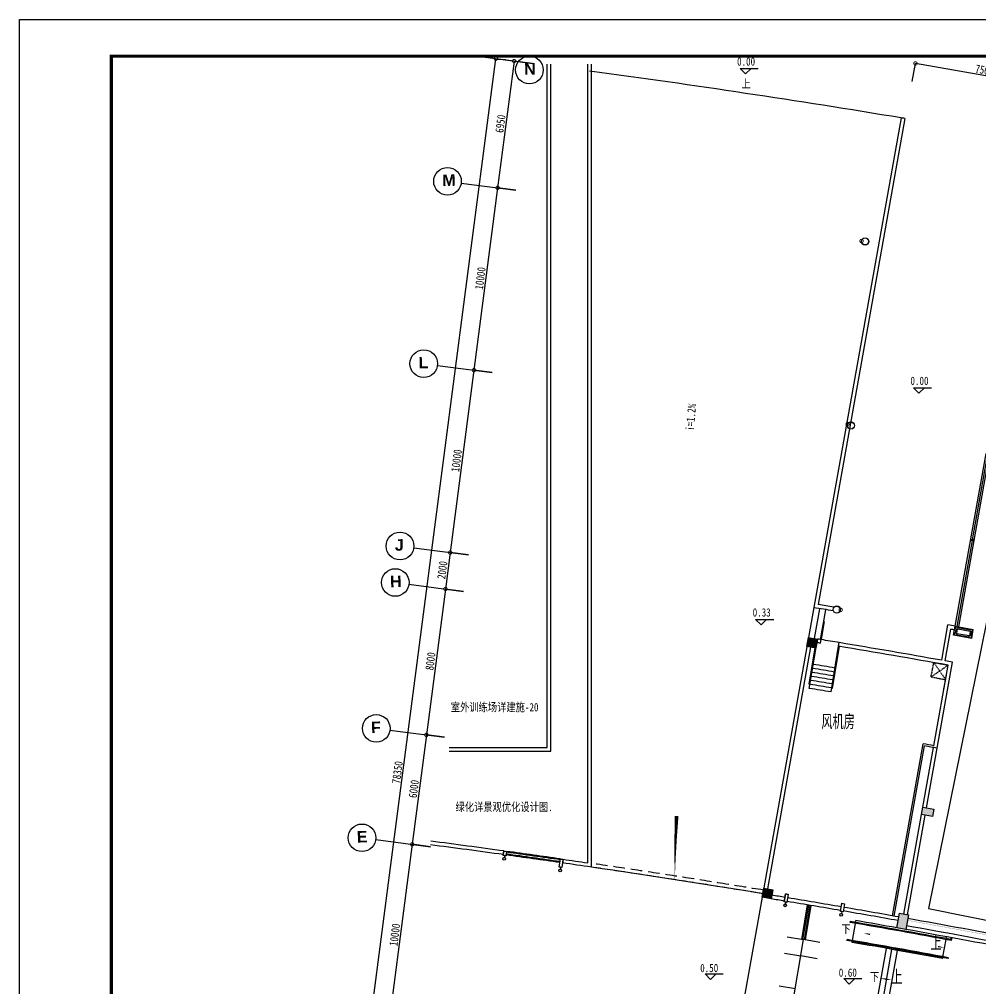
# Model space of a CAD drawing. Extents: x 23317406 to 24383751, y 42324270 to 43451021.
# Drawn here: x 23899661 to 23951936, y 43398317 to 43451021 of the extents above; entities that cross this region are included whole.
import ezdxf

# ---------------------------------------------------------------- set-up
doc = ezdxf.new("R2010")
doc.units = 0
doc.header["$MEASUREMENT"] = 0
for name, pattern in [('DASHED', [0.75, 0.5, -0.25]), ('HIDDEN', [9.525, 6.35, -3.175]), ('T-BW-SF$0$DOT2', [3.175, 0, -3.175])]:
    doc.linetypes.add(name, pattern=pattern)
doc.layers.get('0').update_dxf_attribs({"linetype": 'CONTINUOUS'})
doc.layers.get('DEFPOINTS').update_dxf_attribs({"linetype": 'CONTINUOUS'})
for name, color, linetype in [('CT', 9, 'CONTINUOUS'), ('FRAME', 7, 'CONTINUOUS'), ('场地', 5, 'CONTINUOUS'), ('墙', 7, 'CONTINUOUS'), ('柱填充', 8, 'CONTINUOUS'), ('柱形', 7, 'CONTINUOUS'), ('标注', 7, 'CONTINUOUS'), ('楼梯', 5, 'CONTINUOUS'), ('汉字', 7, 'CONTINUOUS'), ('辅助件', 9, 'CONTINUOUS'), ('门窗', 7, 'CONTINUOUS')]:
    doc.layers.add(name, color=color, linetype=linetype)
doc.styles.add('KSHZ', font='ROMANS.shx', dxfattribs={"height": 800, "bigfont": 'dfhz.shx'})
doc.styles.add('Q1', font='SimSun.ttf', dxfattribs={"width": 0.8, "height": 450})
doc.styles.add('Q200', font='SimSun.ttf', dxfattribs={"width": 0.8, "height": 450})
doc.styles.add('T-SG-01$0$Arial', font='ARIALBD.TTF')
doc.linetypes.add('BATTING', pattern='A,0.00254,-2.54,[134,ltypeshp.shx,S=2.54,R=0,X=-2.54,Y=0],-5.08,[134,ltypeshp.shx,S=2.54,R=180,X=2.54,Y=0],-2.54', length=10.16254)
doc.dimstyles.new('Q2', dxfattribs={"dimscale": 150, "dimtxt": 2.5, "dimasz": 2.5, "dimexe": 0, "dimexo": 0, "dimgap": 0.5, "dimtad": 1, "dimdec": 4, "dimdsep": 46, "dimtxsty": 'Q200', "dimblk1": 'DOTSMALL', "dimblk2": 'DOTSMALL', "dimsah": 1, "dimcen": 2.5, "dimadec": 0, "dimazin": 0, "dimtfac": 1, "dimtdec": 3, "dimtmove": 2, "dimatfit": 3, "dimldrblk": 'DOTSMALL', "dimfxl": 1, "dimtolj": 1, "dimtzin": 10, "dimarcsym": 0})

# ---------------------------------------------------------------- blocks, each defined once
blk = doc.blocks.new('_DOTSMALL')
at = {"color": 0, "linetype": 'ByBlock', "const_width": 0.5}
blk.add_lwpolyline([(-0.0625, 0, 1), (0.0625, 0, 1)], format="xyb", close=True, dxfattribs=at)
blk = doc.blocks.new('*D98')
at = {"color": 0, "linetype": 'ByBlock'}
for p, q in [((23926567, 43448753), (23925670, 43441862)), ((23927559, 43448624), (23926567, 43448753)), ((23926662, 43441732), (23925670, 43441862))]:
    blk.add_line(p, q, dxfattribs=at)
at = {"layer": 'DEFPOINTS', "color": 0, "linetype": 'ByBlock'}
for p in [(23927559, 43448624), (23925670, 43441862), (23926662, 43441732)]:
    blk.add_point(p, dxfattribs=at)
at = {"color": 0, "linetype": 'ByBlock', "xscale": 375, "yscale": 375, "zscale": 375}
for p, rotation in [((23926567, 43448753), 82.58170238861968), ((23925670, 43441862), 262.5817023886196)]:
    blk.add_blockref('_DOTSMALL', p, dxfattribs=dict(at, rotation=rotation))
at = {"color": 0, "linetype": 'ByBlock', "insert": (23925821, 43445346), "char_height": 450, "attachment_point": 5, "rotation": 82.5817, "style": 'Q200'}
blk.add_mtext('\\A1;6950', dxfattribs=at)
blk = doc.blocks.new('*D97')
at = {"color": 0, "linetype": 'ByBlock'}
for p, q in [((23925670, 43441862), (23924379, 43431945)), ((23926662, 43441732), (23925670, 43441862)), ((23925370, 43431816), (23924379, 43431945))]:
    blk.add_line(p, q, dxfattribs=at)
at = {"layer": 'DEFPOINTS', "color": 0, "linetype": 'ByBlock'}
for p in [(23926662, 43441732), (23924379, 43431945), (23925370, 43431816)]:
    blk.add_point(p, dxfattribs=at)
at = {"color": 0, "linetype": 'ByBlock', "xscale": 375, "yscale": 375, "zscale": 375}
for p, rotation in [((23925670, 43441862), 82.5805002024783), ((23924379, 43431945), 262.5805002024783)]:
    blk.add_blockref('_DOTSMALL', p, dxfattribs=dict(at, rotation=rotation))
at = {"color": 0, "linetype": 'ByBlock', "insert": (23924727, 43436942), "char_height": 450, "attachment_point": 5, "rotation": 82.5805, "style": 'Q200'}
blk.add_mtext('\\A1;10000', dxfattribs=at)
blk = doc.blocks.new('*D96')
at = {"color": 0, "linetype": 'ByBlock'}
for p, q in [((23924379, 43431945), (23923088, 43422029)), ((23925370, 43431816), (23924379, 43431945)), ((23924079, 43421900), (23923088, 43422029))]:
    blk.add_line(p, q, dxfattribs=at)
at = {"layer": 'DEFPOINTS', "color": 0, "linetype": 'ByBlock'}
for p in [(23925370, 43431816), (23923088, 43422029), (23924079, 43421900)]:
    blk.add_point(p, dxfattribs=at)
at = {"color": 0, "linetype": 'ByBlock', "xscale": 375, "yscale": 375, "zscale": 375}
for p, rotation in [((23924379, 43431945), 82.58160930491587), ((23923088, 43422029), 262.5816093049159)]:
    blk.add_blockref('_DOTSMALL', p, dxfattribs=dict(at, rotation=rotation))
at = {"color": 0, "linetype": 'ByBlock', "insert": (23923436, 43427026), "char_height": 450, "attachment_point": 5, "rotation": 82.5816, "style": 'Q200'}
blk.add_mtext('\\A1;10000', dxfattribs=at)
blk = doc.blocks.new('*D95')
at = {"color": 0, "linetype": 'ByBlock'}
for p, q in [((23923088, 43422029), (23922829, 43420046)), ((23924079, 43421900), (23923088, 43422029)), ((23923821, 43419917), (23922829, 43420046))]:
    blk.add_line(p, q, dxfattribs=at)
at = {"layer": 'DEFPOINTS', "color": 0, "linetype": 'ByBlock'}
for p in [(23924079, 43421900), (23922829, 43420046), (23923821, 43419917)]:
    blk.add_point(p, dxfattribs=at)
at = {"color": 0, "linetype": 'ByBlock', "xscale": 375, "yscale": 375, "zscale": 375}
for p, rotation in [((23923088, 43422029), 82.57694747591897), ((23922829, 43420046), 262.576947475919)]:
    blk.add_blockref('_DOTSMALL', p, dxfattribs=dict(at, rotation=rotation))
at = {"color": 0, "linetype": 'ByBlock', "insert": (23922661, 43421076), "char_height": 450, "attachment_point": 5, "rotation": 82.5769, "style": 'Q200'}
blk.add_mtext('\\A1;2000', dxfattribs=at)
blk = doc.blocks.new('*D94')
at = {"color": 0, "linetype": 'ByBlock'}
for p, q in [((23922829, 43420046), (23921796, 43412113)), ((23923821, 43419917), (23922829, 43420046)), ((23922788, 43411984), (23921796, 43412113))]:
    blk.add_line(p, q, dxfattribs=at)
at = {"layer": 'DEFPOINTS', "color": 0, "linetype": 'ByBlock'}
for p in [(23923821, 43419917), (23921796, 43412113), (23922788, 43411984)]:
    blk.add_point(p, dxfattribs=at)
at = {"color": 0, "linetype": 'ByBlock', "xscale": 375, "yscale": 375, "zscale": 375}
for p, rotation in [((23922829, 43420046), 82.58037051360706), ((23921796, 43412113), 262.580370513607)]:
    blk.add_blockref('_DOTSMALL', p, dxfattribs=dict(at, rotation=rotation))
at = {"color": 0, "linetype": 'ByBlock', "insert": (23922015, 43416118), "char_height": 450, "attachment_point": 5, "rotation": 82.5804, "style": 'Q200'}
blk.add_mtext('\\A1;8000', dxfattribs=at)
blk = doc.blocks.new('*D93')
at = {"color": 0, "linetype": 'ByBlock'}
for p, q in [((23921796, 43412113), (23921022, 43406163)), ((23922788, 43411984), (23921796, 43412113)), ((23922013, 43406034), (23921022, 43406163))]:
    blk.add_line(p, q, dxfattribs=at)
at = {"layer": 'DEFPOINTS', "color": 0, "linetype": 'ByBlock'}
for p in [(23922788, 43411984), (23921022, 43406163), (23922013, 43406034)]:
    blk.add_point(p, dxfattribs=at)
at = {"color": 0, "linetype": 'ByBlock', "xscale": 375, "yscale": 375, "zscale": 375}
for p, rotation in [((23921796, 43412113), 82.58058013311913), ((23921022, 43406163), 262.5805801331191)]:
    blk.add_blockref('_DOTSMALL', p, dxfattribs=dict(at, rotation=rotation))
at = {"color": 0, "linetype": 'ByBlock', "insert": (23921111, 43409177), "char_height": 450, "attachment_point": 5, "rotation": 82.5806, "style": 'Q200'}
blk.add_mtext('\\A1;6000', dxfattribs=at)
blk = doc.blocks.new('*D92')
at = {"color": 0, "linetype": 'ByBlock'}
for p, q in [((23921022, 43406163), (23919730, 43396247)), ((23922013, 43406034), (23921022, 43406163)), ((23920722, 43396118), (23919730, 43396247))]:
    blk.add_line(p, q, dxfattribs=at)
at = {"layer": 'DEFPOINTS', "color": 0, "linetype": 'ByBlock'}
for p in [(23922013, 43406034), (23919730, 43396247), (23920722, 43396118)]:
    blk.add_point(p, dxfattribs=at)
at = {"color": 0, "linetype": 'ByBlock', "xscale": 375, "yscale": 375, "zscale": 375}
for p, rotation in [((23921022, 43406163), 82.58099317953109), ((23919730, 43396247), 262.580993179531)]:
    blk.add_blockref('_DOTSMALL', p, dxfattribs=dict(at, rotation=rotation))
at = {"color": 0, "linetype": 'ByBlock', "insert": (23920078, 43401244), "char_height": 450, "attachment_point": 5, "rotation": 82.581, "style": 'Q200'}
blk.add_mtext('\\A1;10000', dxfattribs=at)
blk = doc.blocks.new('*D88')
at = {"color": 0, "linetype": 'ByBlock'}
for p, q in [((23915460, 43371188), (23925576, 43448883)), ((23927558, 43448624), (23925576, 43448883)), ((23917442, 43370930), (23915460, 43371188))]:
    blk.add_line(p, q, dxfattribs=at)
at = {"layer": 'DEFPOINTS', "color": 0, "linetype": 'ByBlock'}
for p in [(23925576, 43448883), (23927558, 43448624), (23917442, 43370930)]:
    blk.add_point(p, dxfattribs=at)
at = {"color": 0, "linetype": 'ByBlock', "xscale": 375, "yscale": 375, "zscale": 375}
for p, rotation in [((23925576, 43448883), 82.58170464380748), ((23915460, 43371188), 262.5817046438075)]:
    blk.add_blockref('_DOTSMALL', p, dxfattribs=dict(at, rotation=rotation))
at = {"color": 0, "linetype": 'ByBlock', "insert": (23920220, 43410074), "char_height": 450, "attachment_point": 5, "rotation": 82.5817, "style": 'Q200'}
blk.add_mtext('\\A1;78350', dxfattribs=at)
blk = doc.blocks.new('*D53')
at = {"color": 0, "linetype": 'ByBlock'}
for p, q in [((23948218, 43447640), (23948394, 43448625)), ((23955777, 43447308), (23948394, 43448625)), ((23955602, 43446323), (23955777, 43447308))]:
    blk.add_line(p, q, dxfattribs=at)
at = {"layer": 'DEFPOINTS', "color": 0, "linetype": 'ByBlock'}
for p in [(23948394, 43448625), (23948218, 43447640), (23955602, 43446323)]:
    blk.add_point(p, dxfattribs=at)
at = {"color": 0, "linetype": 'ByBlock', "xscale": 375, "yscale": 375, "zscale": 375}
for p, rotation in [((23948394, 43448625), 169.8879804354521), ((23955777, 43447308), 349.8879804354521)]:
    blk.add_blockref('_DOTSMALL', p, dxfattribs=dict(at, rotation=rotation))
at = {"color": 0, "linetype": 'ByBlock', "insert": (23952138, 43448262), "char_height": 450, "attachment_point": 5, "rotation": 349.888, "style": 'Q200'}
blk.add_mtext('\\A1;7500', dxfattribs=at)
blk = doc.blocks.new('M100')
at = {"layer": '门窗'}
blk.add_line((0, 1000), (0, 0), dxfattribs=at)

msp = doc.modelspace()

# ---------------------------------------------------------------- hatches: boundary and pattern name
at = {"layer": '柱填充'}
for points in [[(23942573.28413, 43417412.21918), (23943065.51731, 43417324.43255), (23942977.73069, 43416832.19937), (23942485.4975, 43416919.98599)], [(23948728.01046, 43407781.60124), (23948798.23977, 43408175.38781), (23949388.87792, 43408069.81043), (23949318.493, 43407676.05166)], [(23940141.37425, 43403776.1245), (23940633.60744, 43403688.33788), (23940545.82081, 43403196.10469), (23940053.58762, 43403283.89132)], [(23947516.70722, 43402410.78919), (23948008.82338, 43402323.02313), (23947868.03077, 43401535.29609), (23947375.85305, 43401623.39317)]]:
    msp.add_hatch(color=256, dxfattribs=at).paths.add_polyline_path(points)

# ---------------------------------------------------------------- linework, layer by layer
for p, q in [((23924584.40441, 43449011.67396), (23927559.28955, 43448624.30029)), ((23923686.89921, 43442119.86836), (23926661.78436, 43441732.49469)), ((23922395.65363, 43432203.58454), (23925370.53877, 43431816.21086)), ((23921104.40805, 43422287.30072), (23924079.29319, 43421899.92704)), ((23920846.07362, 43420304.05506), (23923820.95877, 43419916.68139)), ((23919813.07716, 43412371.028), (23922787.9623, 43411983.65433)), ((23919038.32981, 43406421.25771), (23922013.21496, 43406033.88403))]:
    msp.add_line(p, q)
at = {"color": 2}
for centre in [(23927397.07239, 43448270.14723), (23922943.17792, 43442216.71178), (23921651.93234, 43432300.42796), (23920360.68676, 43422384.14414), (23920102.35234, 43420400.89848), (23919069.35587, 43412467.87142), (23918294.60852, 43406518.10113)]:
    msp.add_circle(centre, 750, dxfattribs=at)
at = {"layer": 'CT', "color": 6, "linetype": 'ByBlock'}
msp.add_line((23925553.05952, 43448855.66941), (23926101.5052, 43448847.95021), dxfattribs=at)
at = {"layer": 'DEFPOINTS', "color": 0, "linetype": 'ByBlock'}
for p in [(23926728.16236, 43448731.93146), (23931405.81775, 43404829.95484)]:
    msp.add_point(p, dxfattribs=at)
at = {"layer": 'FRAME'}
msp.add_lwpolyline([(23899660.94955, 43282820.72709), (23899660.94955, 43451020.72709), (24137460.94955, 43451020.72709), (24137460.94955, 43282820.72709)], close=True, dxfattribs=at)
at = {"layer": 'FRAME', "const_width": 180}
msp.add_lwpolyline([(23904660.94955, 43284820.72709), (23904660.94955, 43449020.72709), (24135460.94955, 43449020.72709), (24135460.94955, 43284820.72709)], close=True, dxfattribs=at)
at = {"layer": '场地'}
for p, q in [((23947612.09783, 43445665.62658), (23942862.42094, 43419033.45395)), ((23947809.44172, 43445633.03865), (23943094.90399, 43419197.89672)), ((23957228.68168, 43442866.31797), (23949102.27131, 43402679.73496)), ((23942862.42094, 43419033.45395), (23942573.28413, 43417412.21918)), ((23943177.45017, 43418977.27051), (23942888.31337, 43417356.03574)), ((23943492.47941, 43418921.08707), (23943204.22797, 43417304.81664)), ((23942619.60351, 43414644.54673), (23943021.624, 43417078.31596)), ((23943799.80928, 43414448.31081), (23944215.77454, 43416933.74295)), ((23943865.71205, 43414660.34023), (23944245.36302, 43416928.79098)), ((23943885.4377, 43414657.03892), (23944265.08867, 43416925.48967)), ((23942606.12656, 43414869.75335), (23942931.64938, 43416840.41767)), ((23942625.85916, 43414866.49384), (23942951.34032, 43416836.90592)), ((23949102.27131, 43402679.73496), (23971645.47414, 43398121.11605))]:
    msp.add_line(p, q, dxfattribs=at)
for centre, radius, start, end in [((23850578.58196, 42857442.58139), 596172.67138, 80.6331355208, 82.27904169929), ((23850578.5701, 42857442.50965), 596172.74409, 80.61360024294, 80.63282302627), ((23850578.58196, 42857442.58139), 569122.67138, 80.5596565511, 80.6682270118), ((23850578.58196, 42857442.58139), 569322.67138, 80.5597295563, 80.647823381), ((23850578.58196, 42857442.58139), 566072.67138, 80.4989558297, 80.6203349662), ((23850578.58196, 42857442.58139), 565412.67138, 80.4989558297, 80.6203349662), ((23850578.58196, 42857442.58139), 565632.67138, 80.4989558297, 80.6203349662), ((23850578.58196, 42857442.58139), 565852.67138, 80.4989558297, 80.6203349662), ((23942615.99286, 43414868.12359), 10, 170.620334986, 350.62033494), ((23850578.58196, 42857442.58139), 564972.67138, 80.4989558297, 80.6203349662), ((23850578.58196, 42857442.58139), 565192.67138, 80.4989558297, 80.6203349662), ((23850578.58196, 42857442.58139), 564752.67138, 80.4989558297, 80.6203349662), ((23943875.57488, 43414658.68957), 10, 170.498955846, 350.4989558), ((23850578.58196, 42857442.58139), 553322.67138, 80.6905082079, 81.6669456225)]:
    msp.add_arc(centre, radius, start, end, dxfattribs=at)
at = {"layer": '墙'}
for p, q in [((23949817.79315, 43416170.43261), (23950160.16107, 43418090.1425)), ((23942572.69813, 43417408.93337), (23940053.58762, 43403283.89132)), ((23950014.68642, 43416135.31796), (23950321.9582, 43417858.2383)), ((23942682.39078, 43416884.87134), (23940338.26752, 43403741.00985)), ((23943229.52034, 43417097.91042), (23943262.18574, 43417295.22482)), ((23944215.77454, 43416933.74295), (23944248.78766, 43417130.99947)), ((23949395.18882, 43411522.57347), (23950176.4898, 43415903.44882)), ((23949574.51853, 43411388.9772), (23950408.49153, 43416065.19275)), ((23947136.50599, 43402275.16666), (23948804.45285, 43411627.60258)), ((23947234.97008, 43402257.70719), (23948885.35931, 43411511.69478))]:
    msp.add_line(p, q, dxfattribs=at)
for centre, radius, start, end in [((23867766.05513, 42954110.02368), 471239.15304, 79.881681469, 79.9303252244), ((23879923.25423, 43022233.92113), 401838.99495, 79.8816912746, 79.9102080594), ((23850578.58196, 42857442.58139), 567272.67138, 80.5999402656, 80.6202662156), ((23850578.58196, 42857442.58139), 567472.67138, 80.5999402656, 80.6200123345), ((23850578.58196, 42857442.58139), 567272.67138, 79.8879804354, 80.4989558297), ((23850578.58196, 42857442.58139), 567472.67138, 79.928367074, 80.4989558297), ((23850578.58196, 42857442.58139), 567472.67138, 79.8677871174, 79.9081737535), ((23850578.58196, 42857442.58139), 562822.67138, 79.8879804354, 79.9490609071), ((23850578.58196, 42857442.58139), 562722.67138, 79.8676166635, 79.9388898709), ((23863383.6203, 42930824.32757), 478632.53233, 80.6354965782, 80.722639693), ((23850578.58196, 42857442.58139), 553322.67138, 80.5635946124, 80.6387291571), ((23850578.58196, 42857442.58139), 553322.67138, 80.2427952795, 80.5480623246), ((23863383.6203, 42930824.32757), 478632.53233, 80.2647712586, 80.6175404784), ((23850578.58196, 42857442.58139), 553322.67138, 79.9138486274, 80.2272629918), ((23863383.6203, 42930824.32757), 478632.53233, 79.8846267687, 80.2468151714), ((23850578.58196, 42857442.58139), 553322.67138, 78.5938878522, 79.8620602055), ((23850578.58196, 42857442.58139), 552922.67138, 78.5938878522, 79.8620602055), ((23850578.58196, 42857442.58139), 552722.67138, 78.5938962625, 79.8620586455)]:
    msp.add_arc(centre, radius, start, end, dxfattribs=at)
at = {"layer": '柱填充', "linetype": 'T-BW-SF$0$DOT2', "ltscale": 10}
msp.add_arc((23850578.58196, 42857442.58139), 553222.67138, 78.5938878522, 79.8620602055, dxfattribs=at)
at = {"layer": '柱形'}
for p, q in [((23950466.06637, 43417527.82477), (23950554.0501, 43418020.03762)), ((23950554.0501, 43418020.03762), (23951538.89806, 43417843.99468)), ((23950704.27594, 43417947.45641), (23951372.72942, 43417827.96943)), ((23942485.4975, 43416919.98599), (23942573.28413, 43417412.21918)), ((23942573.28413, 43417412.21918), (23943065.51731, 43417324.43255)), ((23951450.08918, 43417351.92933), (23950466.06637, 43417527.82477)), ((23950593.34148, 43417870.13463), (23950554.93369, 43417654.77624)), ((23950662.25412, 43417857.8445), (23950623.84634, 43417642.48612)), ((23951300.02378, 43417424.46699), (23950632.26366, 43417543.83004)), ((23951312.34114, 43417493.37478), (23950644.58102, 43417612.73782)), ((23950691.95857, 43417878.54863), (23951360.41206, 43417759.06164)), ((23951342.18201, 43417514.12809), (23951381.03594, 43417729.40689)), ((23951411.06905, 43417501.69523), (23951449.92297, 43417716.97403)), ((23951450.08918, 43417351.92933), (23951538.89806, 43417843.99468)), ((23942977.73069, 43416832.19937), (23942485.4975, 43416919.98599)), ((23943065.51731, 43417324.43255), (23942977.73069, 43416832.19937)), ((23948728.01046, 43407781.60124), (23948798.23977, 43408175.38781)), ((23948798.23977, 43408175.38781), (23949388.87792, 43408069.81043)), ((23949388.87792, 43408069.81043), (23949318.493, 43407676.05166)), ((23949318.493, 43407676.05166), (23948728.01046, 43407781.60124)), ((23926047.78492, 43405544.78001), (23926034.14389, 43405445.71477)), ((23926053.72883, 43405543.96155), (23926040.08781, 43405444.89631)), ((23929087.51621, 43404914.69024), (23929073.5693, 43404815.6676)), ((23929093.45757, 43404913.85343), (23929079.51066, 43404814.83079)), ((23940053.58762, 43403283.89132), (23940141.37425, 43403776.1245)), ((23940141.37425, 43403776.1245), (23940633.60744, 43403688.33788)), ((23940545.82081, 43403196.10469), (23940053.58762, 43403283.89132)), ((23940633.60744, 43403688.33788), (23940545.82081, 43403196.10469)), ((23941327.38165, 43403019.37268), (23941310.973, 43402920.72808)), ((23941333.30033, 43403018.38816), (23941316.89168, 43402919.74356)), ((23944380.63022, 43402502.7208), (23944363.66952, 43402404.16963)), ((23944386.54329, 43402501.70316), (23944369.58259, 43402403.15198)), ((23947375.85305, 43401623.39317), (23947516.70722, 43402410.78919)), ((23947516.70722, 43402410.78919), (23948008.82338, 43402323.02313)), ((23948008.82338, 43402323.02313), (23947868.03077, 43401535.29609)), ((23947868.03077, 43401535.29609), (23947375.85305, 43401623.39317))]:
    msp.add_line(p, q, dxfattribs=at)
for points in [[(23926010.5605, 43405802.26466, -0.0000338739), (23926159.15767, 43405781.79809), (23926125.05511, 43405534.13498, 0.0000677785), (23925976.45725, 43405554.59651)], [(23926015.68598, 43405795.50247, -0.0000311642), (23926152.39538, 43405776.67322), (23926119.92977, 43405540.89813, 0.0000623556), (23925983.21973, 43405559.72274)], [(23929079.56836, 43405370.8925, -0.0000338739), (23929228.10162, 43405349.96711), (23929164.75316, 43404903.80662, 0.0000677785), (23929016.2192, 43404924.72698)], [(23929084.67293, 43405364.11451, -0.0000311642), (23929221.32352, 43405344.86315), (23929159.64873, 43404910.58557, 0.0000623556), (23929022.99748, 43404929.8323)], [(23941330.29934, 43403475.70605, -0.0000338739), (23941478.2654, 43403451.08807), (23941404.3236, 43403006.56891, 0.0000677785), (23941256.35671, 43403031.18189)], [(23941335.23353, 43403468.80304, -0.0000311642), (23941471.36231, 43403446.1545), (23941399.38957, 43403013.47288, 0.0000623556), (23941263.26003, 43403036.11682)], [(23944386.13249, 43402959.20282, -0.0000338739), (23944533.9584, 43402933.75676), (23944457.49928, 43402489.48645, 0.0000677785), (23944309.67251, 43402514.9275)], [(23944391.02795, 43402952.27229, -0.0000311642), (23944527.02779, 43402928.86192), (23944452.60398, 43402496.41793, 0.0000623556), (23944316.60336, 43402519.8237)]]:
    msp.add_lwpolyline(points, format="xyb", close=True, dxfattribs=at)
for centre, radius in [((23945651.59366, 43438944.49791), 200), ((23945651.59366, 43438944.49791), 190), ((23944882.56682, 43428936.81713), 200), ((23944882.56682, 43428936.81713), 190), ((23944113.42506, 43418928.492), 200), ((23944113.42506, 43418928.492), 190), ((23950638.44136, 43417923.66967), 70), ((23950578.74645, 43417588.95108), 70), ((23951365.85835, 43417448.25374), 70), ((23951426.24663, 43417782.84839), 70), ((23926026.88508, 43405371.0066), 75), ((23926026.88508, 43405371.0066), 69), ((23929066.0798, 43404740.98221), 75), ((23929066.0798, 43404740.98221), 69), ((23941301.62585, 43402846.25237), 75), ((23941301.62585, 43402846.25237), 69), ((23944353.90553, 43402329.74742), 75), ((23944353.90553, 43402329.74742), 69)]:
    msp.add_circle(centre, radius, dxfattribs=at)
at = {"layer": '楼梯'}
for p, q in [((23944833.01614, 43401917.24452), (23944841.54483, 43401966.51177)), ((23944966.61415, 43400929.90503), (23945129.16844, 43401865.8944)), ((23945137.72393, 43401915.157), (23945154.83491, 43402013.6822)), ((23950068.96648, 43401035.70157), (23950086.9698, 43401134.06763)), ((23950315.45997, 43400990.52968), (23950333.51719, 43401088.88815)), ((23950355.61009, 43400932.32537), (23950382.69531, 43401079.85974)), ((23944662.44231, 43400931.89962), (23944670.97101, 43400981.16687)), ((23944949.50317, 43400831.37983), (23944958.05866, 43400880.64243)), ((23949888.93336, 43400052.04102), (23950059.96483, 43400986.51854)), ((23946241.83584, 43397254.25158), (23946817.6762, 43400503.62196)), ((23946536.84179, 43397201.88866), (23947114.45792, 43400450.94385)), ((23946831.81934, 43397149.36447), (23947411.21107, 43400398.1035)), ((23949870.93005, 43399953.67497), (23949879.93171, 43400002.858)), ((23950175.04193, 43399948.7629), (23950184.07034, 43399997.94102))]:
    msp.add_line(p, q, dxfattribs=at)
for radius, start, end in [(552572.67138, 79.5971449948, 80.178815876), (552622.67138, 79.6023289823, 80.178815876), (552722.67138, 79.9138891354, 80.1476499139), (551572.67138, 79.5971449948, 80.178815876), (551622.67138, 79.5971449948, 80.178815876), (551522.67138, 79.628310957, 80.1476499139)]:
    msp.add_arc((23850578.58196, 42857442.58139), radius, start, end, dxfattribs=at)
at = {"layer": '汉字', "color": 0}
for p, q in [((23938850.37455, 43448352.42317), (23939839.1344, 43448352.42317)), ((23938850.37455, 43448352.42317), (23939150.37455, 43448052.42317)), ((23939450.37455, 43448352.42317), (23939150.37455, 43448052.42317)), ((23948279.89819, 43430988.10783), (23949268.65805, 43430988.10783)), ((23948279.89819, 43430988.10783), (23948579.89819, 43430688.10783)), ((23948879.89819, 43430988.10783), (23948579.89819, 43430688.10783)), ((23939699.35064, 43418394.97278), (23940688.11049, 43418394.97278)), ((23939699.35064, 43418394.97278), (23939999.35064, 43418094.97278)), ((23940299.35064, 43418394.97278), (23939999.35064, 43418094.97278)), ((23936951.37546, 43399116.27412), (23937940.13531, 43399116.27412)), ((23936951.37546, 43399116.27412), (23937251.37546, 43398816.27412)), ((23937551.37546, 43399116.27412), (23937251.37546, 43398816.27412)), ((23944488.13188, 43398865.34387), (23945476.89174, 43398865.34387)), ((23944488.13188, 43398865.34387), (23944788.13188, 43398565.34387)), ((23945088.13188, 43398865.34387), (23944788.13188, 43398565.34387))]:
    msp.add_line(p, q, dxfattribs=at)
for points in [[(23939150.37455, 43446999.10256, 0, 0, 0.0415281239), (23935404.95131, 43407706.64143, 200, 0, 0.012220832), (23935302.20938, 43404220.28215, 0, 0, 2.839322876)], [(23945049.83677, 43401409.1018, 0, 0, -0.0069101651), (23949621.08149, 43400603.52544, 80, 0, -0.0004099204), (23949977.30328, 43400535.32842, 80, 0, -0.0004099204)], [(23946529.06811, 43398878.82959, 0, 0, -0.0003602622), (23946766.49991, 43398836.81529, 80, 0, -0.0004099239), (23947122.18362, 43398773.28111, 80, 0, -0.0004099239)]]:
    msp.add_lwpolyline(points, format="xyseb", dxfattribs=at)
at = {"layer": '汉字'}
for points in [[(23949198.58019, 43400677.95231, 0, 0, 0.0049515757), (23945925.19196, 43401267.98992, 80, 0, 0.0004099204), (23945567.57897, 43401328.46922, 80, 0, 0.0004099204)], [(23947023.51661, 43398790.02854, 0, 0, 0.0003602622), (23946786.15246, 43398832.42333, 80, 0, 0.0004099239), (23946430.36506, 43398895.37429, 80, 0, 0.0004099239)]]:
    msp.add_lwpolyline(points, format="xyseb", dxfattribs=at)
at = {"layer": '辅助件'}
for p, q in [((23930570, 43405154.84232), (23930570, 43448594.38482)), ((23930770, 43404923.46246), (23930770, 43448594.38482))]:
    msp.add_line(p, q, dxfattribs=at)
at = {"layer": '辅助件', "linetype": 'DASHED', "ltscale": 100}
for p, q in [((23949240.90939, 43415267.92577), (23949390.64567, 43416053.27875)), ((23950176.58344, 43415903.93997), (23949240.90939, 43415267.92577)), ((23949390.64567, 43416053.27875), (23950026.73961, 43415118.02293)), ((23949391.23047, 43416053.67625), (23950176.58344, 43415903.93997)), ((23949928.62311, 43414567.90247), (23950078.3733, 43415353.32836)), ((23949240.90939, 43415267.92577), (23950026.73961, 43415118.02293))]:
    msp.add_line(p, q, dxfattribs=at)
at = {"layer": '辅助件'}
for points in [[(23923035.64324, 43411428), (23928370, 43411428), (23928370, 43448594.38482)], [(23923035.64324, 43411228), (23928570, 43411228), (23928570, 43448594.38482)]]:
    msp.add_lwpolyline(points, dxfattribs=at)
for centre, radius, start, end in [((23850578.58196, 42857442.58139), 553322.67138, 82.1675126999, 82.5824159486), ((23850578.58196, 42857442.58139), 553522.67138, 82.1675098937, 82.5824159486), ((24687775.62036, 48617267.36562), 5266828.01191, 261.71925801099, 261.73400952536), ((23850578.58196, 42857442.58139), 553322.67138, 81.6669456225, 81.8312074848)]:
    msp.add_arc(centre, radius, start, end, dxfattribs=at)
at = {"layer": '辅助件', "linetype": 'HIDDEN', "ltscale": 100}
for radius in [553322.67138, 553522.67138]:
    msp.add_arc((23850578.58196, 42857442.58139), radius, 80.6905082079, 81.6669456225, dxfattribs=at)
at = {"layer": '门窗'}
for p, q in [((23950553.97229, 43418020.05152), (23952230.71072, 43427421.78314)), ((23950750.86557, 43417984.93687), (23952427.59012, 43427386.59067)), ((23948798.23977, 43408175.38781), (23949377.6315, 43411424.12684)), ((23948995.11916, 43408140.19535), (23949574.51853, 43411388.97721)), ((23947762.35758, 43402367.03623), (23948728.01046, 43407781.60124)), ((23947959.24451, 43402331.88601), (23948924.88986, 43407746.40877)), ((23940053.58762, 43403283.89132), (23938314.63192, 43393533.29782)), ((23942211.41517, 43400995.61422), (23942527.45347, 43402868.22403)), ((23942270.57852, 43400985.62936), (23942586.62665, 43402858.29738)), ((23942349.46328, 43400972.31791), (23942665.52227, 43402845.05032)), ((23942408.62664, 43400962.33305), (23942724.69253, 43402835.10637)), ((23941710.90618, 43397429.03684), (23942310.02542, 43400978.98209))]:
    msp.add_line(p, q, dxfattribs=at)
at = {"layer": '门窗', "linetype": 'BATTING', "ltscale": 5}
for p, q in [((23951495.16901, 43422727.92419), (23952329.15042, 43427404.1869)), ((23950652.41199, 43418002.45529), (23951486.35686, 43422678.51309))]:
    msp.add_line(p, q, dxfattribs=at)
at = {"layer": '门窗'}
for centre, radius, start, end in [((23850569.67666, 42857393.18692), 574222.67138, 79.86802449027, 79.88798043542), ((23850578.58196, 42857442.58139), 574222.67138, 79.86802449027, 79.88798043542), ((23845800.46217, 42828737.52614), 596572.67138, 80.50141918631, 80.59747690882), ((22997885.10525, 36793377.98693), 6677042.94054, 81.983536361893, 82.008821548835), ((22997885.10525, 36793377.98693), 6677092.94054, 81.983536361893, 82.008822679596), ((22963957.6972, 36551761.31972), 6921179.99188, 81.984355442467, 82.008756496183), ((22963957.6972, 36551761.31972), 6921229.99188, 81.984355442467, 82.008757587527)]:
    msp.add_arc(centre, radius, start, end, dxfattribs=at)

# ---------------------------------------------------------------- block references
at = {"linetype": 'ByBlock', "yscale": 375, "zscale": 375}
for p, xscale in [((23945459.04612, 43438969.54955), -375), ((23944702.28556, 43429016.00233), -375), ((23944324.64347, 43418909.66157), 375)]:
    msp.add_blockref('_DOTSMALL', p, dxfattribs=dict(at, xscale=xscale))
at = {"layer": '门窗', "rotation": 350.5494480479971}
msp.add_blockref('M100', (23943262.18574, 43417295.22482), dxfattribs=at)
at = {"layer": '门窗', "yscale": 0.9, "zscale": 0.9}
for p, xscale, rotation in [((23942310.07308, 43400979.26449), -0.9, 80.42054166784362), ((23942310.07308, 43400979.26449), 0.9, 260.4205416676145), ((23942160.29937, 43400091.8143), -0.9, 80.42054166784362), ((23942160.29937, 43400091.8143), 0.9, 260.4205416676145), ((23941860.43228, 43398316.96794), 0.9, 80.39990282250382)]:
    msp.add_blockref('M100', p, dxfattribs=dict(at, xscale=xscale, rotation=rotation))

# ---------------------------------------------------------------- texts
at = {"color": 3, "style": 'T-SG-01$0$Arial'}
for s, p in [('N', (23927119.40987, 43448010.28176)), ('M', (23922665.5154, 43441956.84631)), ('L', (23921374.26982, 43432040.56249)), ('J', (23920083.02424, 43422124.27866)), ('H', (23919824.68981, 43420141.03301)), ('F', (23918791.69335, 43412208.00595)), ('E', (23918016.946, 43406258.23566))]:
    msp.add_text(s, height=625, rotation=1.212297158, dxfattribs=at).set_placement(p)
at = {"layer": '标注', "color": 0, "style": 'Q200', "width": 0.8}
msp.add_text('i=1.2%', height=450, rotation=85.026679455, dxfattribs=at).set_placement((23936338.42039, 43428635.09325))
at = {"layer": '汉字', "color": 0, "style": 'Q1', "width": 0.8}
for s, p in [('0.00', (23938691.80931, 43448507.12657)), ('上', (23938929.30834, 43447293.62789)), ('0.00', (23948121.33295, 43431142.81123)), ('0.33', (23939540.7854, 43418549.67617)), ('室外训练场详建施-20', (23923122.79747, 43413394.93543)), ('绿化详景观优化设计图.', (23923378.226, 43407971.1644)), ('下', (23944363.89108, 43401327.52208)), ('0.50', (23936686.566, 43399213.71156)), ('0.60', (23944223.32242, 43398962.78131)), ('下', (23945909.67896, 43398731.75194))]:
    msp.add_text(s, height=450, dxfattribs=at).set_placement(p)
at = {"layer": '汉字', "style": 'KSHZ', "width": 0.8}
for s, p in [('风机房', (23943275.39161, 43412419.17105)), ('上', (23949211.91987, 43400384.34193)), ('上', (23947082.18251, 43398531.98216))]:
    msp.add_text(s, height=800, dxfattribs=at).set_placement(p)

# ---------------------------------------------------------------- dimensions: what is measured, and where the dimension line sits
at = {"layer": '标注'}
for p1, p2, distance, picture, middle in [((23917442.2055867203, 43370930.2393039465), (23927558.1499576718, 43448624.4486669675), 1999.0239926573, '*D88', (23920220.3966435492, 43410074.1761337593)), ((23927559.11473, 43448624.32305), (23926661.78436, 43441732.49469), -1000.08603, '*D98', (23925821.24526, 43445346.26595)), ((23955601.70329, 43446323.45964), (23948218.20552, 43447640.25903), -1000, '*D53', (23952138.19963, 43448261.66562)), ((23926661.78437, 43441732.49469), (23925370.45347, 43431816.22197), -1000.08604, '*D97', (23924726.91815, 43436942.24246)), ((23925370.43214, 43431816.22475), (23924079.29319, 43421899.92704), -1000.08603, '*D96', (23923435.65866, 43427025.93507)), ((23924079.29319, 43421899.92704), (23923820.90404, 43419916.68851), -1000.08602, '*D95', (23922660.90827, 43421076.27184)), ((23923820.98032, 43419916.67858), (23922787.89764, 43411983.66275), -999.93479, '*D94', (23922015.38857, 43416118.03818)), ((23922787.9623, 43411983.65433), (23922013.17206, 43406033.88962), -999.95675, '*D93', (23921111.49439, 43409176.63761)), ((23922013.21496, 43406033.88403), (23920721.96937, 43396117.60021), -1000, '*D92', (23920078.47527, 43401243.60405))]:
    dim = msp.add_aligned_dim(p1=p1, p2=p2, distance=distance, dimstyle='Q2', dxfattribs=at)
    dim.commit()
    dim.dimension.update_dxf_attribs({"geometry": picture, "text_midpoint": middle})

doc.saveas('drawing.dxf')
